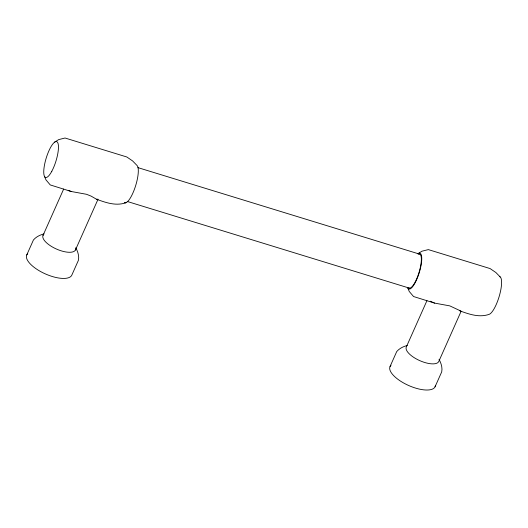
<?xml version="1.0" encoding="UTF-8"?>
<svg xmlns="http://www.w3.org/2000/svg" width="528" height="528" viewBox="0 0 528 528"><rect width="100%" height="100%" fill="white"/><g stroke="black" fill="none" stroke-linecap="round" stroke-linejoin="round"><path stroke-width="0.79" d="M26.789 254.892L33.436 239.963C36.076 236.854 40.055 234.848 44.029 233.911M43.058 235.336L63.67 189.044M75.445 249.968L98.056 199.195L96.558 199.267L91.172 196.152L86.539 194.297L71.3 191.506L50.252 184.932L45.976 179.883L44.517 176.444M390.073 366.485L396.726 351.549C399.359 348.447 403.339 346.434 407.312 345.497M426.961 300.63L406.342 346.929A17.774 6.97 24 0 0 419.476 360.512A17.774 6.97 24 0 0 438.735 361.561L461.01 311.533M435.059 386.806L441.705 371.877C442.629 367.64 441.065 363.053 439.039 359.297M54.503 142.23L58.667 139.61L65.05 138.013L126.806 156.981L132.601 160.928L136.877 165.323A19.747 5.372 -72.9 0 1 135.062 187.486A19.747 5.372 -72.9 0 1 124.265 202.528M125.961 202.719C116.021 206.263 106.009 202.673 96.558 199.267M460.97 311.091L449.823 305.884L434.584 303.098L413.543 296.525L409.259 291.476L407.801 288.031A18.757 5.102 -72.9 0 0 419.542 271.682A18.757 5.102 -72.9 0 0 417.787 253.823L421.958 251.203L428.333 249.605L490.096 268.574L495.884 272.521L500.161 276.91M137.907 167.614L419.364 254.067M127.175 201.452L409.411 288.143M459.842 310.853C469.293 314.266 479.305 317.849 489.245 314.312A19.747 5.372 -72.9 0 0 499.699 294.637A19.747 5.372 -72.9 0 0 499.382 276.586M434.584 303.098L430.247 301.231M71.3 191.506L68.218 190.45M75.755 247.705C77.774 251.46 79.345 256.047 78.421 260.284L71.775 275.22A24.684 9.682 24 0 1 43.276 272.936A24.684 9.682 24 0 1 27.733 253.658M435.448 385.321A24.684 9.682 24 0 1 408.316 385.354A24.684 9.682 24 0 1 391.017 365.244M418.539 254.192A17.774 4.831 -72.9 0 1 419.272 271.649A17.774 4.831 -72.9 0 1 408.712 287.852M75.728 248.899A17.774 6.97 24 0 1 56.192 248.926A17.774 6.97 24 0 1 43.738 234.445M51.803 171.283A18.757 5.102 -72.9 0 0 57.097 141.841A18.757 5.102 -72.9 0 0 44.411 165.422A18.757 5.102 -72.9 0 0 51.803 171.283"/></g></svg>
